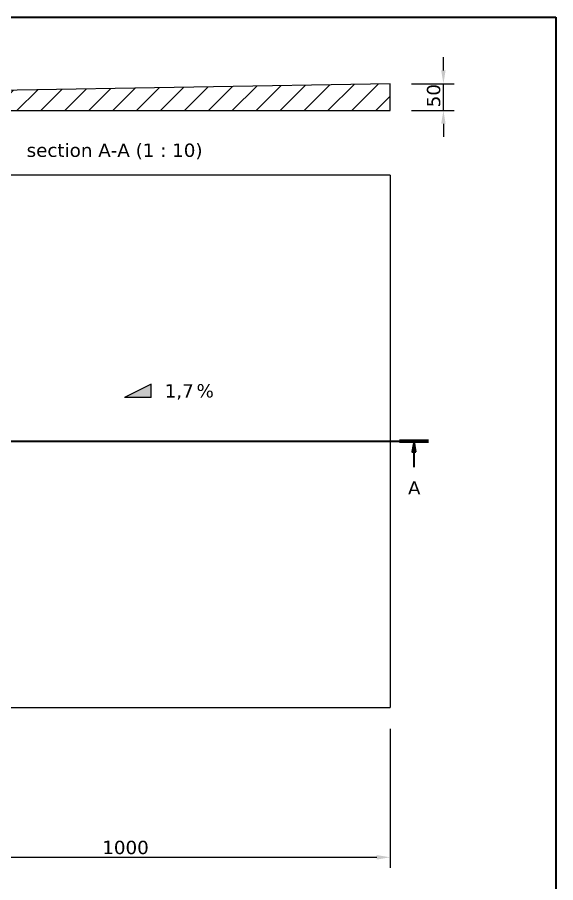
# Model space of a CAD drawing. Header units: millimetres. Extents: x 68 to 2000, y 100 to 2870.
# Drawn here: x 990 to 2000, y 1245 to 2870 of the extents above; entities that cross this region are included whole.
import ezdxf

# ---------------------------------------------------------------- set-up
doc = ezdxf.new("R2010")
doc.units = ezdxf.units.MM
doc.header["$LTSCALE"] = 10
for name, color, linetype, lineweight in [('_Sichtbarkanten', 7, 'Continuous', 25), ('Bemaßung (ISO)', 7, 'Continuous', 25), ('Rahmen (ISO)', 7, 'Continuous', 35), ('Schnittlinie (ISO)', 7, 'Continuous', 35), ('Schraffur (ISO)', 7, 'Continuous', 13), ('Skizziergeometrie (ISO)', 7, 'Continuous', 25), ('Symbol (ISO)', 7, 'Continuous', 25)]:
    doc.layers.add(name, color=color, linetype=linetype, lineweight=lineweight)
doc.styles.add('Bezeichnungstext (DIN)', font='verdana.ttf')
doc.styles.add('Notiztext (DIN)', font='verdana.ttf')
doc.dimstyles.new('Standard (DIN)', dxfattribs={"dimscale": 10, "dimtxt": 2.5, "dimasz": 2.5, "dimexe": 2, "dimexo": 4, "dimgap": 0.5, "dimtad": 1, "dimdec": 1, "dimrnd": 1e-08, "dimtxsty": 'Notiztext (DIN)', "dimcen": 0.09, "dimclrd": 256, "dimclre": 256, "dimclrt": 256, "dimadec": 0, "dimazin": 2, "dimtfac": 1, "dimtmove": 0, "dimatfit": 3, "dimfxl": 0, "dimtolj": 1, "dimtzin": 0, "dimlwd": -1, "dimlwe": -1, "dimarcsym": 0})

# ---------------------------------------------------------------- blocks, each defined once
blk = doc.blocks.new('Ränder Wedi_hoch')
at = {"layer": 'Rahmen (ISO)'}
for p, q in [((16, 287), (200, 287)), ((200, 287), (200, 10))]:
    blk.add_line(p, q, dxfattribs=at)
blk = doc.blocks.new('2DTransSchnitt0')
at = {"layer": 'Schnittlinie (ISO)', "linetype": 'Continuous'}
for p, q in [((63.82, 207.37), (176.13, 207.37)), ((66.53, 207.37), (66.18, 205.37)), ((66.53, 205.37), (66.53, 207.37)), ((66.88, 205.37), (66.53, 207.37)), ((173.42, 207.37), (173.07, 205.37)), ((173.42, 205.37), (173.42, 207.37)), ((173.77, 205.37), (173.42, 207.37)), ((66.18, 205.37), (66.88, 205.37)), ((66.53, 202.53), (66.53, 205.37)), ((173.07, 205.37), (173.77, 205.37)), ((173.42, 202.53), (173.42, 205.37))]:
    blk.add_line(p, q, dxfattribs=at)
at = {"layer": 'Schnittlinie (ISO)', "linetype": 'Continuous', "lineweight": 70}
for p, q in [((63.82, 207.37), (69.24, 207.37)), ((170.71, 207.37), (176.13, 207.37))]:
    blk.add_line(p, q, dxfattribs=at)
at = {"layer": 'Schnittlinie (ISO)', "linetype": 'Continuous', "flags": 128}
for points in [[(66.88, 205.37), (66.53, 207.37), (66.18, 205.37), (66.88, 205.37)], [(173.77, 205.37), (173.42, 207.37), (173.07, 205.37), (173.77, 205.37)]]:
    blk.add_lwpolyline(points, dxfattribs=at)
at = {"layer": 'Schnittlinie (ISO)'}
for points in [[(66.88, 205.37), (66.53, 207.37), (66.18, 205.37), (66.88, 205.37)], [(173.77, 205.37), (173.42, 207.37), (173.07, 205.37), (173.77, 205.37)]]:
    blk.add_solid(points, dxfattribs=at)
at = {"layer": 'Schnittlinie (ISO)', "char_height": 2.5, "attachment_point": 7, "style": 'Bezeichnungstext (DIN)'}
for insert in [(65.4, 197.37), (172.28, 197.37)]:
    blk.add_mtext('A', dxfattribs=dict(at, insert=insert))
blk = doc.blocks.new('*D72')
at = {"layer": 'Bemaßung (ISO)', "transparency": 16777216}
for p, q in [((1789.3, 2770.2), (1789.3, 2795.2)), ((1729.3, 2745.2), (1809.3, 2745.2)), ((1789.3, 2695.2), (1789.3, 2745.2)), ((1729.3, 2695.2), (1809.3, 2695.2)), ((1789.3, 2670.2), (1789.3, 2645.2))]:
    blk.add_line(p, q, dxfattribs=at)
for points in [[(1785.1, 2770.2), (1793.4, 2770.2), (1789.3, 2745.2)], [(1785.1, 2670.2), (1793.4, 2670.2), (1789.3, 2695.2)]]:
    blk.add_solid(points, dxfattribs=at)
at = {"layer": 'Defpoints', "color": 0, "transparency": 16777216}
for p in [(1689.3, 2745.2), (1789.3, 2745.2), (1689.3, 2695.2)]:
    blk.add_point(p, dxfattribs=at)
at = {"layer": 'Bemaßung (ISO)', "transparency": 16777216, "insert": (1758.3, 2701), "char_height": 25, "attachment_point": 1, "rotation": 90, "style": 'Notiztext (DIN)'}
blk.add_mtext('\\A1;50', dxfattribs=at)
blk = doc.blocks.new('GF-re')
at = {"layer": 'Schraffur (ISO)'}
blk.add_hatch(color=256, dxfattribs=at).paths.add_polyline_path([(-2.5, -1.25), (2.5, 1.25), (2.5, -1.25)])
at = {"layer": 'Skizziergeometrie (ISO)'}
for p, q in [((2.5, 1.25), (-2.5, -1.25)), ((2.5, -1.25), (2.5, 1.25)), ((2.5, -1.25), (-2.5, -1.25))]:
    blk.add_line(p, q, dxfattribs=at)
at = {"layer": 'Symbol (ISO)', "insert": (11, 1.25), "char_height": 2.5, "attachment_point": 1, "style": 'Notiztext (DIN)'}
blk.add_mtext('%', dxfattribs=at)
at = {"layer": 'Symbol (ISO)', "style": 'Notiztext (DIN)'}
blk.add_attdef('<GF-r>_001', (5.22, -1.3), '', height=2.5, dxfattribs=at)
blk = doc.blocks.new('*D74')
at = {"layer": 'Bemaßung (ISO)', "transparency": 16777216}
for p, q in [((689.3, 1533.7), (689.3, 1272.2)), ((1689.3, 1533.7), (1689.3, 1272.2)), ((714.3, 1292.2), (1664.3, 1292.2))]:
    blk.add_line(p, q, dxfattribs=at)
for points in [[(714.3, 1296.4), (714.3, 1288.1), (689.3, 1292.2)], [(1664.3, 1296.4), (1664.3, 1288.1), (1689.3, 1292.2)]]:
    blk.add_solid(points, dxfattribs=at)
at = {"layer": 'Defpoints', "color": 0, "transparency": 16777216}
for p in [(689.3, 1573.7), (1689.3, 1573.7), (1689.3, 1292.2)]:
    blk.add_point(p, dxfattribs=at)
at = {"layer": 'Bemaßung (ISO)', "transparency": 16777216, "insert": (1149, 1323.3), "char_height": 25, "attachment_point": 1, "style": 'Notiztext (DIN)'}
blk.add_mtext('\\A1;1000', dxfattribs=at)

msp = doc.modelspace()

# ---------------------------------------------------------------- hatches: boundary and pattern name
at = {"layer": 'Schraffur (ISO)'}
h = msp.add_hatch(dxfattribs=at)
h.set_pattern_fill('ANSI31', color=256, scale=254, style=0)
h.set_pattern_definition([(45, (0, 0), (-22.45064, 22.45064), [])])
h.paths.add_polyline_path([(799.58, 2709.96), (809.58, 2709.96), (809.58, 2706.16), (837.28, 2706.16), (837.28, 2695.16), (1689.28, 2695.16), (1689.28, 2745.16), (799.28, 2730.16), (779.58, 2730.16), (779.58, 2721.57), (779.58, 2719.96), (779.62, 2719.96), (799.58, 2719.96)])
h.paths.add_polyline_path([(689.28, 2730.16), (689.28, 2709.96), (699.28, 2709.96), (699.28, 2719.96), (719.23, 2719.96), (719.28, 2719.96), (719.28, 2721.57), (719.28, 2730.16)])

# ---------------------------------------------------------------- linework, layer by layer
at = {"layer": '_Sichtbarkanten'}
for p, q in [((1689.28, 2745.16), (799.28, 2730.16)), ((1689.28, 2695.16), (1689.28, 2745.16)), ((837.28, 2695.16), (1689.28, 2695.16)), ((1689.28, 2573.67), (799.28, 2573.67)), ((1689.28, 2573.67), (1689.28, 1573.67)), ((799.28, 1573.67), (1689.28, 1573.67))]:
    msp.add_line(p, q, dxfattribs=at)

# ---------------------------------------------------------------- block references
at = {"xscale": 10, "yscale": 10, "zscale": 10}
msp.add_blockref('Ränder Wedi_hoch', (0, 0), dxfattribs=at)
ref = msp.add_blockref('GF-re', (1215.88, 2168.43), dxfattribs=dict(xscale=10, yscale=10, zscale=10))
ref.add_attrib('<GF-r>_001', '1,7', (1266.21, 2155.84), dxfattribs={"layer": 'Symbol (ISO)', "height": 25, "style": 'Notiztext (DIN)'})
at = {"layer": 'Schnittlinie (ISO)', "xscale": 10, "yscale": 10, "zscale": 10}
msp.add_blockref('2DTransSchnitt0', (0, 0), dxfattribs=at)

# ---------------------------------------------------------------- texts
at = {"layer": 'Symbol (ISO)', "insert": (1007.02, 2603.3), "char_height": 25, "attachment_point": 7, "style": 'Bezeichnungstext (DIN)'}
msp.add_mtext('section A-A (1 : 10)', dxfattribs=at)

# ---------------------------------------------------------------- dimensions: what is measured, and where the dimension line sits
at = {"layer": 'Bemaßung (ISO)'}
for base, p1, p2, angle, override, picture, middle in [((1789.28, 2745.16), (1689.28, 2695.16), (1689.28, 2745.16), 90, {"dimdec": 1, "dimtp": 0, "dimtm": 0, "dimtdec": 2, "dimtofl": 1, "dimatfit": 1}, '*D72', (1789.28, 2720.16)), ((1689.28, 1292.24), (689.28, 1573.67), (1689.28, 1573.67), 180, {"dimdec": 1, "dimtp": 0, "dimtm": 0, "dimtdec": 2, "dimtofl": 0, "dimatfit": 1}, '*D74', (1189.28, 1292.24))]:
    dim = msp.add_linear_dim(base=base, p1=p1, p2=p2, angle=angle, dimstyle='Standard (DIN)', override=override, dxfattribs=at)
    dim.commit()
    dim.dimension.update_dxf_attribs({"geometry": picture, "text_midpoint": middle, "dimtype": 160})

doc.saveas('drawing.dxf')
